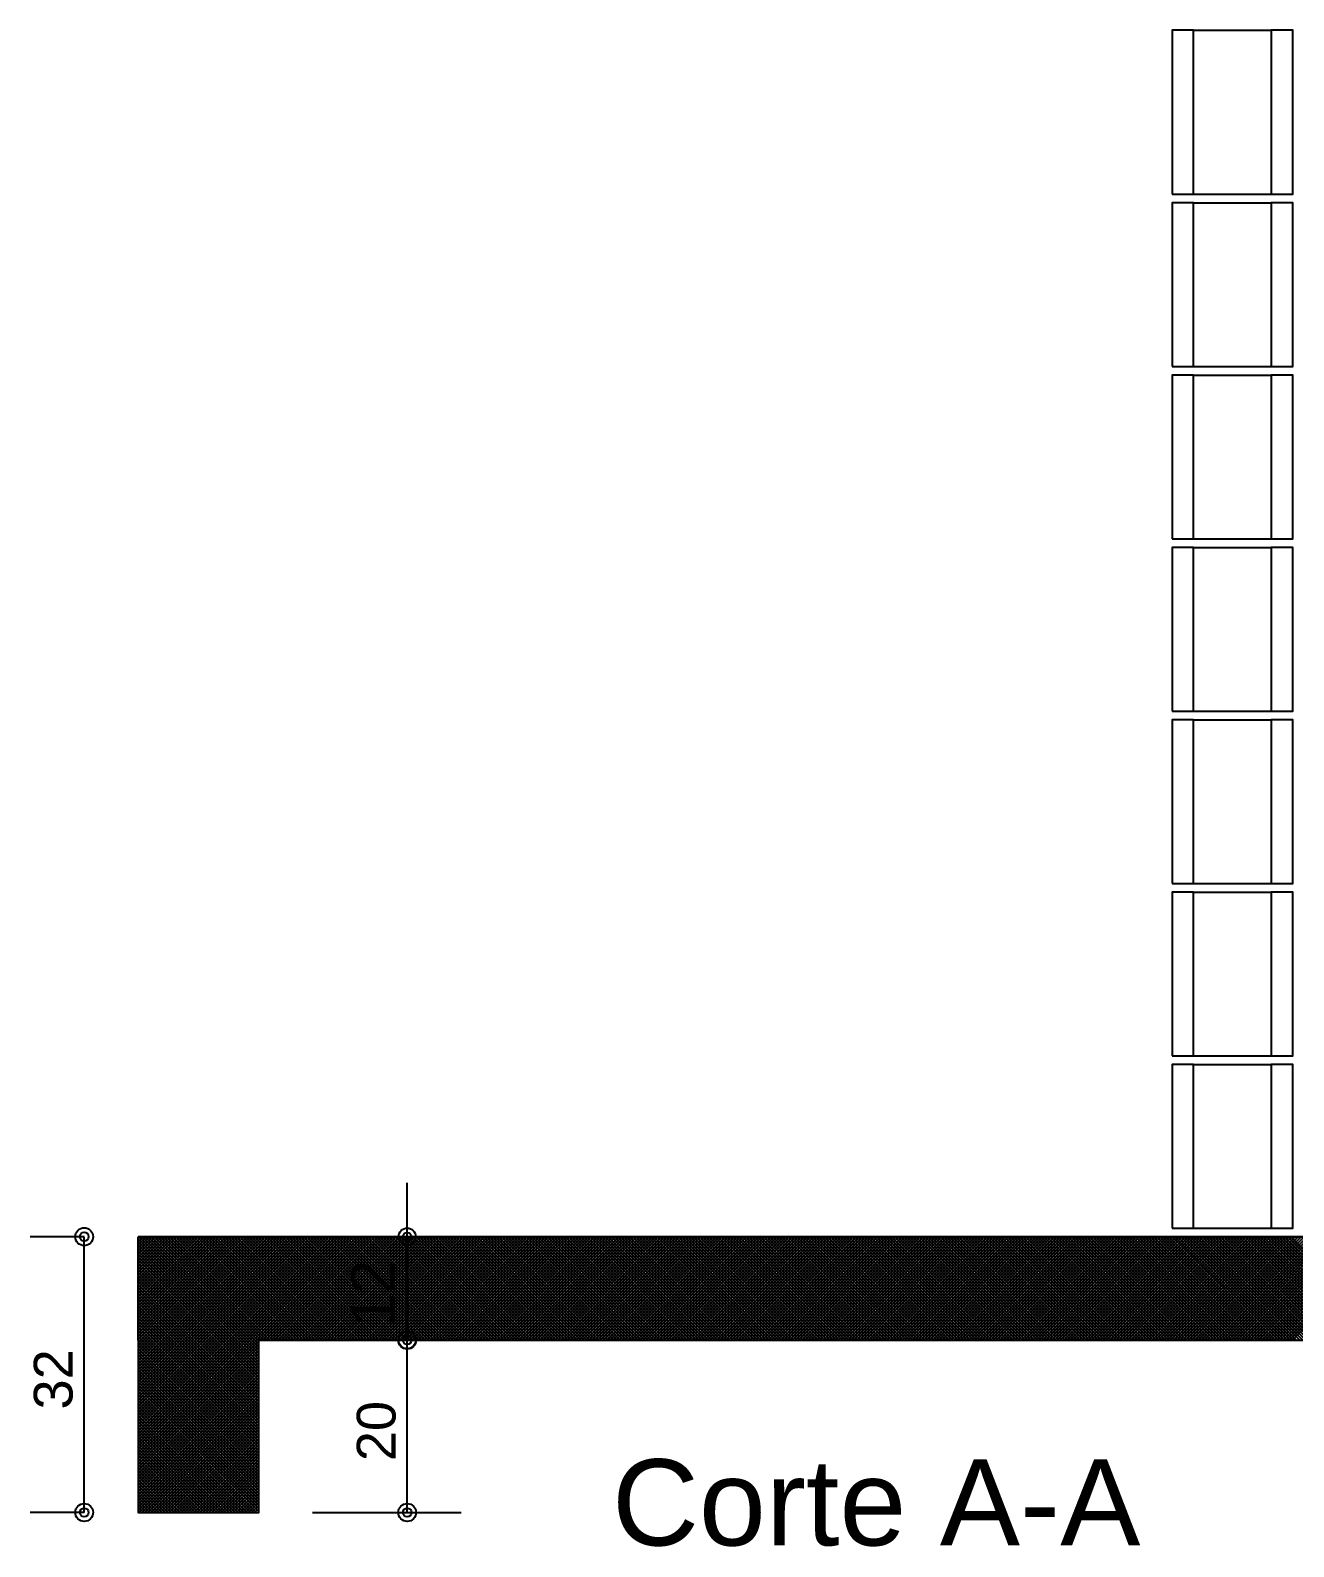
# Model space of a CAD drawing. Extents: x 0 to 119, y 0 to 84.
# Drawn here: x 33.76 to 39.62, y 32.97 to 40.01 of the extents above; entities that cross this region are included whole.
import ezdxf

# ---------------------------------------------------------------- set-up
doc = ezdxf.new("R2010")
doc.units = 0
doc.header["$MEASUREMENT"] = 0
for name, color, linetype in [('10', 252, 'CONTINUOUS'), ('24', 7, 'CONTINUOUS'), ('29', 9, 'CONTINUOUS'), ('32', 250, 'CONTINUOUS'), ('6', 178, 'CONTINUOUS'), ('9', 8, 'CONTINUOUS')]:
    doc.layers.add(name, color=color, linetype=linetype)
doc.styles.add('TQS_ARIAL', font='arial.ttf')

msp = doc.modelspace()

# ---------------------------------------------------------------- linework, layer by layer
at = {"layer": '10', "color": 252, "linetype": 'Continuous'}
for p, q in [((39.158326, 40.010768), (39.518326, 40.010768)), ((39.158326, 39.250768), (39.518326, 39.250768)), ((39.158326, 39.210768), (39.518326, 39.210768)), ((39.158326, 38.450768), (39.518326, 38.450768)), ((39.158326, 38.410768), (39.518326, 38.410768)), ((39.158326, 37.650768), (39.518326, 37.650768)), ((39.158326, 37.610768), (39.518326, 37.610768)), ((39.158326, 36.850768), (39.518326, 36.850768)), ((39.158326, 36.810768), (39.518326, 36.810768)), ((39.158326, 36.050768), (39.518326, 36.050768)), ((39.158326, 36.010768), (39.518326, 36.010768)), ((39.158326, 35.250768), (39.518326, 35.250768)), ((39.158326, 35.210768), (39.518326, 35.210768)), ((39.158326, 34.450768), (39.518326, 34.450768))]:
    msp.add_line(p, q, dxfattribs=at)
for points in [[(39.058326, 39.250768), (39.158326, 39.250768), (39.158326, 40.010768), (39.058326, 40.010768), (39.058326, 39.250768)], [(39.518326, 39.250768), (39.618326, 39.250768), (39.618326, 40.010768), (39.518326, 40.010768), (39.518326, 39.250768)], [(39.058326, 38.450768), (39.158326, 38.450768), (39.158326, 39.210768), (39.058326, 39.210768), (39.058326, 38.450768)], [(39.518326, 38.450768), (39.618326, 38.450768), (39.618326, 39.210768), (39.518326, 39.210768), (39.518326, 38.450768)], [(39.058326, 37.650768), (39.158326, 37.650768), (39.158326, 38.410768), (39.058326, 38.410768), (39.058326, 37.650768)], [(39.518326, 37.650768), (39.618326, 37.650768), (39.618326, 38.410768), (39.518326, 38.410768), (39.518326, 37.650768)], [(39.058326, 36.850768), (39.158326, 36.850768), (39.158326, 37.610768), (39.058326, 37.610768), (39.058326, 36.850768)], [(39.518326, 36.850768), (39.618326, 36.850768), (39.618326, 37.610768), (39.518326, 37.610768), (39.518326, 36.850768)], [(39.058326, 36.050768), (39.158326, 36.050768), (39.158326, 36.810768), (39.058326, 36.810768), (39.058326, 36.050768)], [(39.518326, 36.050768), (39.618326, 36.050768), (39.618326, 36.810768), (39.518326, 36.810768), (39.518326, 36.050768)], [(39.058326, 35.250768), (39.158326, 35.250768), (39.158326, 36.010768), (39.058326, 36.010768), (39.058326, 35.250768)], [(39.518326, 35.250768), (39.618326, 35.250768), (39.618326, 36.010768), (39.518326, 36.010768), (39.518326, 35.250768)], [(39.058326, 34.450768), (39.158326, 34.450768), (39.158326, 35.210768), (39.058326, 35.210768), (39.058326, 34.450768)], [(39.518326, 34.450768), (39.618326, 34.450768), (39.618326, 35.210768), (39.518326, 35.210768), (39.518326, 34.450768)]]:
    msp.add_lwpolyline(points, dxfattribs=at)
at = {"layer": '29', "color": 9, "linetype": 'Continuous'}
for p, q in [((34.258326, 33.381513), (35.28758, 34.410768)), ((34.258326, 33.395655), (35.273438, 34.410768)), ((34.258326, 33.409798), (35.259296, 34.410768)), ((34.258326, 33.42394), (35.245154, 34.410768)), ((34.258326, 33.438082), (35.231012, 34.410768)), ((34.258326, 33.452224), (35.21687, 34.410768)), ((34.258326, 33.466366), (35.202727, 34.410768)), ((34.258326, 33.480508), (35.188585, 34.410768)), ((34.258326, 33.49465), (35.174443, 34.410768)), ((34.258326, 33.508793), (35.160301, 34.410768)), ((34.258326, 33.522935), (35.146159, 34.410768)), ((34.258326, 33.537077), (35.132017, 34.410768)), ((34.258326, 33.551219), (35.117875, 34.410768)), ((34.258326, 33.565361), (35.103733, 34.410768)), ((34.258326, 33.579503), (35.08959, 34.410768)), ((34.258326, 33.593645), (35.075448, 34.410768)), ((34.258326, 33.607787), (35.061306, 34.410768)), ((34.258326, 33.62193), (35.047164, 34.410768)), ((34.258326, 33.636072), (35.033022, 34.410768)), ((34.258326, 33.650214), (35.01888, 34.410768)), ((34.258326, 33.664356), (35.004738, 34.410768)), ((34.258326, 33.678498), (34.990595, 34.410768)), ((34.258326, 33.69264), (34.976453, 34.410768)), ((34.258326, 33.706782), (34.962311, 34.410768)), ((34.258326, 33.720925), (34.948169, 34.410768)), ((34.258326, 33.735067), (34.934027, 34.410768)), ((34.258326, 33.749209), (34.919885, 34.410768)), ((34.258326, 33.763351), (34.905743, 34.410768)), ((34.258326, 33.777493), (34.8916, 34.410768)), ((34.258326, 33.791635), (34.877458, 34.410768)), ((34.258326, 33.805777), (34.863316, 34.410768)), ((34.258326, 33.81992), (34.849174, 34.410768)), ((34.258326, 33.834062), (34.835032, 34.410768)), ((34.258326, 33.848204), (34.82089, 34.410768)), ((34.258326, 33.862346), (34.806748, 34.410768)), ((34.258326, 33.876488), (34.792606, 34.410768)), ((34.258326, 33.89063), (34.778463, 34.410768)), ((34.258326, 33.904772), (34.764321, 34.410768)), ((34.258326, 33.918914), (34.750179, 34.410768)), ((34.258326, 33.933057), (34.736037, 34.410768)), ((34.258326, 33.947199), (34.721895, 34.410768)), ((34.258326, 33.961341), (34.707753, 34.410768)), ((34.258326, 33.975483), (34.693611, 34.410768)), ((34.258326, 33.989625), (34.679468, 34.410768)), ((34.258326, 34.003767), (34.665326, 34.410768)), ((34.258326, 34.017909), (34.651184, 34.410768)), ((34.258326, 34.032052), (34.637042, 34.410768)), ((34.258326, 34.046194), (34.6229, 34.410768)), ((34.258326, 34.060336), (34.608758, 34.410768)), ((34.258326, 34.074478), (34.594616, 34.410768)), ((34.258326, 34.08862), (34.580473, 34.410768)), ((34.258326, 34.102762), (34.566331, 34.410768)), ((34.258326, 34.116904), (34.552189, 34.410768)), ((34.258326, 34.131047), (34.538047, 34.410768)), ((34.258326, 34.145189), (34.523905, 34.410768)), ((34.258326, 34.159331), (34.509763, 34.410768)), ((34.258326, 34.173473), (34.495621, 34.410768)), ((34.258326, 34.187615), (34.481479, 34.410768)), ((34.258326, 34.201757), (34.467336, 34.410768)), ((34.258326, 34.215899), (34.453194, 34.410768)), ((34.258326, 34.230041), (34.439052, 34.410768)), ((34.258326, 34.244184), (34.42491, 34.410768)), ((34.258326, 34.258326), (34.410768, 34.410768)), ((34.258326, 34.272468), (34.396626, 34.410768)), ((34.258326, 34.28661), (34.382484, 34.410768)), ((34.258326, 34.300752), (34.368341, 34.410768)), ((34.258326, 34.314894), (34.354199, 34.410768)), ((34.258326, 34.329036), (34.340057, 34.410768)), ((34.258326, 34.343179), (34.325915, 34.410768)), ((34.258326, 34.357321), (34.311773, 34.410768)), ((34.258326, 34.371463), (34.297631, 34.410768)), ((34.258326, 34.385605), (34.283489, 34.410768)), ((34.258326, 34.399747), (34.269347, 34.410768)), ((34.258326, 34.401743), (34.818326, 33.841743)), ((34.258326, 34.387601), (34.818326, 33.827601)), ((34.258326, 34.373458), (34.818326, 33.813458)), ((34.258326, 34.359316), (34.818326, 33.799316)), ((34.263443, 34.410768), (34.818326, 33.855885)), ((34.277585, 34.410768), (34.818326, 33.870027)), ((34.291727, 34.410768), (34.818326, 33.884169)), ((34.305869, 34.410768), (34.818326, 33.898311)), ((34.320011, 34.410768), (34.818326, 33.912453)), ((34.334153, 34.410768), (34.818326, 33.926596)), ((34.348296, 34.410768), (34.828296, 33.930768)), ((34.362438, 34.410768), (34.842438, 33.930768)), ((34.37658, 34.410768), (34.85658, 33.930768)), ((34.390722, 34.410768), (34.870722, 33.930768)), ((34.404864, 34.410768), (34.884864, 33.930768)), ((34.419006, 34.410768), (34.899006, 33.930768)), ((34.433148, 34.410768), (34.913148, 33.930768)), ((34.44729, 34.410768), (34.92729, 33.930768)), ((34.461433, 34.410768), (34.941433, 33.930768)), ((34.475575, 34.410768), (34.955575, 33.930768)), ((34.489717, 34.410768), (34.969717, 33.930768)), ((34.503859, 34.410768), (34.983859, 33.930768)), ((34.518001, 34.410768), (34.998001, 33.930768)), ((34.532143, 34.410768), (35.012143, 33.930768)), ((34.546285, 34.410768), (35.026285, 33.930768)), ((34.560428, 34.410768), (35.040428, 33.930768)), ((34.57457, 34.410768), (35.05457, 33.930768)), ((34.588712, 34.410768), (35.068712, 33.930768)), ((34.602854, 34.410768), (35.082854, 33.930768)), ((34.616996, 34.410768), (35.096996, 33.930768)), ((34.631138, 34.410768), (35.111138, 33.930768)), ((34.64528, 34.410768), (35.12528, 33.930768)), ((34.659423, 34.410768), (35.139423, 33.930768)), ((34.673565, 34.410768), (35.153565, 33.930768)), ((34.687707, 34.410768), (35.167707, 33.930768)), ((34.701849, 34.410768), (35.181849, 33.930768)), ((34.715991, 34.410768), (35.195991, 33.930768)), ((34.730133, 34.410768), (35.210133, 33.930768)), ((34.744275, 34.410768), (35.224275, 33.930768)), ((34.758417, 34.410768), (35.238417, 33.930768)), ((34.77256, 34.410768), (35.25256, 33.930768)), ((34.786702, 34.410768), (35.266702, 33.930768)), ((34.800844, 34.410768), (35.280844, 33.930768)), ((34.814986, 34.410768), (35.294986, 33.930768)), ((34.821722, 33.930768), (35.301722, 34.410768)), ((34.829128, 34.410768), (35.309128, 33.930768)), ((34.835865, 33.930768), (35.315865, 34.410768)), ((34.84327, 34.410768), (35.32327, 33.930768)), ((34.850007, 33.930768), (35.330007, 34.410768)), ((34.857412, 34.410768), (35.337412, 33.930768)), ((34.864149, 33.930768), (35.344149, 34.410768)), ((34.871555, 34.410768), (35.351555, 33.930768)), ((34.878291, 33.930768), (35.358291, 34.410768)), ((34.885697, 34.410768), (35.365697, 33.930768)), ((34.892433, 33.930768), (35.372433, 34.410768)), ((34.899839, 34.410768), (35.379839, 33.930768)), ((34.906575, 33.930768), (35.386575, 34.410768)), ((34.913981, 34.410768), (35.393981, 33.930768)), ((34.920717, 33.930768), (35.400717, 34.410768)), ((34.928123, 34.410768), (35.408123, 33.930768)), ((34.934859, 33.930768), (35.414859, 34.410768)), ((34.942265, 34.410768), (35.422265, 33.930768)), ((34.949002, 33.930768), (35.429002, 34.410768)), ((34.956407, 34.410768), (35.436407, 33.930768)), ((34.963144, 33.930768), (35.443144, 34.410768)), ((34.97055, 34.410768), (35.45055, 33.930768)), ((34.977286, 33.930768), (35.457286, 34.410768)), ((34.984692, 34.410768), (35.464692, 33.930768)), ((34.991428, 33.930768), (35.471428, 34.410768)), ((34.998834, 34.410768), (35.478834, 33.930768)), ((35.00557, 33.930768), (35.48557, 34.410768)), ((35.012976, 34.410768), (35.492976, 33.930768)), ((35.019712, 33.930768), (35.499712, 34.410768)), ((35.027118, 34.410768), (35.507118, 33.930768)), ((35.033854, 33.930768), (35.513854, 34.410768)), ((35.04126, 34.410768), (35.52126, 33.930768)), ((35.047997, 33.930768), (35.527997, 34.410768)), ((35.055402, 34.410768), (35.535402, 33.930768)), ((35.062139, 33.930768), (35.542139, 34.410768)), ((35.069544, 34.410768), (35.549544, 33.930768)), ((35.076281, 33.930768), (35.556281, 34.410768)), ((35.083687, 34.410768), (35.563687, 33.930768)), ((35.090423, 33.930768), (35.570423, 34.410768)), ((35.097829, 34.410768), (35.577829, 33.930768)), ((35.104565, 33.930768), (35.584565, 34.410768)), ((35.111971, 34.410768), (35.591971, 33.930768)), ((35.118707, 33.930768), (35.598707, 34.410768)), ((35.126113, 34.410768), (35.606113, 33.930768)), ((35.132849, 33.930768), (35.612849, 34.410768)), ((35.140255, 34.410768), (35.620255, 33.930768)), ((35.146992, 33.930768), (35.626992, 34.410768)), ((35.154397, 34.410768), (35.634397, 33.930768)), ((35.161134, 33.930768), (35.641134, 34.410768)), ((35.168539, 34.410768), (35.648539, 33.930768)), ((35.175276, 33.930768), (35.655276, 34.410768)), ((35.182682, 34.410768), (35.662682, 33.930768)), ((35.189418, 33.930768), (35.669418, 34.410768)), ((35.196824, 34.410768), (35.676824, 33.930768)), ((35.20356, 33.930768), (35.68356, 34.410768)), ((35.210966, 34.410768), (35.690966, 33.930768)), ((35.217702, 33.930768), (35.697702, 34.410768)), ((35.225108, 34.410768), (35.705108, 33.930768)), ((35.231844, 33.930768), (35.711844, 34.410768)), ((35.23925, 34.410768), (35.71925, 33.930768)), ((35.245986, 33.930768), (35.725986, 34.410768)), ((35.253392, 34.410768), (35.733392, 33.930768)), ((35.260129, 33.930768), (35.740129, 34.410768)), ((35.267534, 34.410768), (35.747534, 33.930768)), ((35.274271, 33.930768), (35.754271, 34.410768)), ((35.281676, 34.410768), (35.761676, 33.930768)), ((35.288413, 33.930768), (35.768413, 34.410768)), ((35.295819, 34.410768), (35.775819, 33.930768)), ((35.302555, 33.930768), (35.782555, 34.410768)), ((35.309961, 34.410768), (35.789961, 33.930768)), ((35.316697, 33.930768), (35.796697, 34.410768)), ((35.324103, 34.410768), (35.804103, 33.930768)), ((35.330839, 33.930768), (35.810839, 34.410768)), ((35.338245, 34.410768), (35.818245, 33.930768)), ((35.344981, 33.930768), (35.824981, 34.410768)), ((35.352387, 34.410768), (35.832387, 33.930768)), ((35.359124, 33.930768), (35.839124, 34.410768)), ((35.366529, 34.410768), (35.846529, 33.930768)), ((35.373266, 33.930768), (35.853266, 34.410768)), ((35.380671, 34.410768), (35.860671, 33.930768)), ((35.387408, 33.930768), (35.867408, 34.410768)), ((35.394814, 34.410768), (35.874814, 33.930768)), ((35.40155, 33.930768), (35.88155, 34.410768)), ((35.408956, 34.410768), (35.888956, 33.930768)), ((35.415692, 33.930768), (35.895692, 34.410768)), ((35.423098, 34.410768), (35.903098, 33.930768)), ((35.429834, 33.930768), (35.909834, 34.410768)), ((35.43724, 34.410768), (35.91724, 33.930768)), ((35.443976, 33.930768), (35.923976, 34.410768)), ((35.451382, 34.410768), (35.931382, 33.930768)), ((35.458119, 33.930768), (35.938119, 34.410768)), ((35.465524, 34.410768), (35.945524, 33.930768)), ((35.472261, 33.930768), (35.952261, 34.410768)), ((35.479666, 34.410768), (35.959666, 33.930768)), ((35.486403, 33.930768), (35.966403, 34.410768)), ((35.493809, 34.410768), (35.973809, 33.930768)), ((35.500545, 33.930768), (35.980545, 34.410768)), ((35.507951, 34.410768), (35.987951, 33.930768)), ((35.514687, 33.930768), (35.994687, 34.410768)), ((35.522093, 34.410768), (36.002093, 33.930768)), ((35.528829, 33.930768), (36.008829, 34.410768)), ((35.536235, 34.410768), (36.016235, 33.930768)), ((35.542971, 33.930768), (36.022971, 34.410768)), ((35.550377, 34.410768), (36.030377, 33.930768)), ((35.557113, 33.930768), (36.037113, 34.410768)), ((35.564519, 34.410768), (36.044519, 33.930768)), ((35.571256, 33.930768), (36.051256, 34.410768)), ((35.578661, 34.410768), (36.058661, 33.930768)), ((35.585398, 33.930768), (36.065398, 34.410768)), ((35.592803, 34.410768), (36.072803, 33.930768)), ((35.59954, 33.930768), (36.07954, 34.410768)), ((35.606946, 34.410768), (36.086946, 33.930768)), ((35.613682, 33.930768), (36.093682, 34.410768)), ((35.621088, 34.410768), (36.101088, 33.930768)), ((35.627824, 33.930768), (36.107824, 34.410768)), ((35.63523, 34.410768), (36.11523, 33.930768)), ((35.641966, 33.930768), (36.121966, 34.410768)), ((35.649372, 34.410768), (36.129372, 33.930768)), ((35.656108, 33.930768), (36.136108, 34.410768)), ((35.663514, 34.410768), (36.143514, 33.930768)), ((35.670251, 33.930768), (36.150251, 34.410768)), ((35.677656, 34.410768), (36.157656, 33.930768)), ((35.684393, 33.930768), (36.164393, 34.410768)), ((35.691798, 34.410768), (36.171798, 33.930768)), ((35.698535, 33.930768), (36.178535, 34.410768)), ((35.705941, 34.410768), (36.185941, 33.930768)), ((35.712677, 33.930768), (36.192677, 34.410768)), ((35.720083, 34.410768), (36.200083, 33.930768)), ((35.726819, 33.930768), (36.206819, 34.410768)), ((35.734225, 34.410768), (36.214225, 33.930768)), ((35.740961, 33.930768), (36.220961, 34.410768)), ((35.748367, 34.410768), (36.228367, 33.930768)), ((35.755103, 33.930768), (36.235103, 34.410768)), ((35.762509, 34.410768), (36.242509, 33.930768)), ((35.769245, 33.930768), (36.249245, 34.410768)), ((35.776651, 34.410768), (36.256651, 33.930768)), ((35.783388, 33.930768), (36.263388, 34.410768)), ((35.790793, 34.410768), (36.270793, 33.930768)), ((35.79753, 33.930768), (36.27753, 34.410768)), ((35.804936, 34.410768), (36.284936, 33.930768)), ((35.811672, 33.930768), (36.291672, 34.410768)), ((35.819078, 34.410768), (36.299078, 33.930768)), ((35.825814, 33.930768), (36.305814, 34.410768)), ((35.83322, 34.410768), (36.31322, 33.930768)), ((35.839956, 33.930768), (36.319956, 34.410768)), ((35.847362, 34.410768), (36.327362, 33.930768)), ((35.854098, 33.930768), (36.334098, 34.410768)), ((35.861504, 34.410768), (36.341504, 33.930768)), ((35.86824, 33.930768), (36.34824, 34.410768)), ((35.875646, 34.410768), (36.355646, 33.930768)), ((35.882383, 33.930768), (36.362383, 34.410768)), ((35.889788, 34.410768), (36.369788, 33.930768)), ((35.896525, 33.930768), (36.376525, 34.410768)), ((35.90393, 34.410768), (36.38393, 33.930768)), ((35.910667, 33.930768), (36.390667, 34.410768)), ((35.918073, 34.410768), (36.398073, 33.930768)), ((35.924809, 33.930768), (36.404809, 34.410768)), ((35.932215, 34.410768), (36.412215, 33.930768)), ((35.938951, 33.930768), (36.418951, 34.410768)), ((35.946357, 34.410768), (36.426357, 33.930768)), ((35.953093, 33.930768), (36.433093, 34.410768)), ((35.960499, 34.410768), (36.440499, 33.930768)), ((35.967235, 33.930768), (36.447235, 34.410768)), ((35.974641, 34.410768), (36.454641, 33.930768)), ((35.981378, 33.930768), (36.461378, 34.410768)), ((35.988783, 34.410768), (36.468783, 33.930768)), ((35.99552, 33.930768), (36.47552, 34.410768)), ((36.002925, 34.410768), (36.482925, 33.930768)), ((36.009662, 33.930768), (36.489662, 34.410768)), ((36.017068, 34.410768), (36.497068, 33.930768)), ((36.023804, 33.930768), (36.503804, 34.410768)), ((36.03121, 34.410768), (36.51121, 33.930768)), ((36.037946, 33.930768), (36.517946, 34.410768)), ((36.045352, 34.410768), (36.525352, 33.930768)), ((36.052088, 33.930768), (36.532088, 34.410768)), ((36.059494, 34.410768), (36.539494, 33.930768)), ((36.06623, 33.930768), (36.54623, 34.410768)), ((36.073636, 34.410768), (36.553636, 33.930768)), ((36.080372, 33.930768), (36.560372, 34.410768)), ((36.087778, 34.410768), (36.567778, 33.930768)), ((36.094515, 33.930768), (36.574515, 34.410768)), ((36.10192, 34.410768), (36.58192, 33.930768)), ((36.108657, 33.930768), (36.588657, 34.410768)), ((36.116062, 34.410768), (36.596062, 33.930768)), ((36.122799, 33.930768), (36.602799, 34.410768)), ((36.130205, 34.410768), (36.610205, 33.930768)), ((36.136941, 33.930768), (36.616941, 34.410768)), ((36.144347, 34.410768), (36.624347, 33.930768)), ((36.151083, 33.930768), (36.631083, 34.410768)), ((36.158489, 34.410768), (36.638489, 33.930768)), ((36.165225, 33.930768), (36.645225, 34.410768)), ((36.172631, 34.410768), (36.652631, 33.930768)), ((36.179367, 33.930768), (36.659367, 34.410768)), ((36.186773, 34.410768), (36.666773, 33.930768)), ((36.19351, 33.930768), (36.67351, 34.410768)), ((36.200915, 34.410768), (36.680915, 33.930768)), ((36.207652, 33.930768), (36.687652, 34.410768)), ((36.215057, 34.410768), (36.695057, 33.930768)), ((36.221794, 33.930768), (36.701794, 34.410768)), ((36.2292, 34.410768), (36.7092, 33.930768)), ((36.235936, 33.930768), (36.715936, 34.410768)), ((36.243342, 34.410768), (36.723342, 33.930768)), ((36.250078, 33.930768), (36.730078, 34.410768)), ((36.257484, 34.410768), (36.737484, 33.930768)), ((36.26422, 33.930768), (36.74422, 34.410768)), ((36.271626, 34.410768), (36.751626, 33.930768)), ((36.278362, 33.930768), (36.758362, 34.410768)), ((36.285768, 34.410768), (36.765768, 33.930768)), ((36.292505, 33.930768), (36.772505, 34.410768)), ((36.29991, 34.410768), (36.77991, 33.930768)), ((36.306647, 33.930768), (36.786647, 34.410768)), ((36.314052, 34.410768), (36.794052, 33.930768)), ((36.320789, 33.930768), (36.800789, 34.410768)), ((36.328195, 34.410768), (36.808195, 33.930768)), ((36.334931, 33.930768), (36.814931, 34.410768)), ((36.342337, 34.410768), (36.822337, 33.930768)), ((36.349073, 33.930768), (36.829073, 34.410768)), ((36.356479, 34.410768), (36.836479, 33.930768)), ((36.363215, 33.930768), (36.843215, 34.410768)), ((36.370621, 34.410768), (36.850621, 33.930768)), ((36.377357, 33.930768), (36.857357, 34.410768)), ((36.384763, 34.410768), (36.864763, 33.930768)), ((36.391499, 33.930768), (36.871499, 34.410768)), ((36.398905, 34.410768), (36.878905, 33.930768)), ((36.405642, 33.930768), (36.885642, 34.410768)), ((36.413047, 34.410768), (36.893047, 33.930768)), ((36.419784, 33.930768), (36.899784, 34.410768)), ((36.427189, 34.410768), (36.907189, 33.930768)), ((36.433926, 33.930768), (36.913926, 34.410768)), ((36.441332, 34.410768), (36.921332, 33.930768)), ((36.448068, 33.930768), (36.928068, 34.410768)), ((36.455474, 34.410768), (36.935474, 33.930768)), ((36.46221, 33.930768), (36.94221, 34.410768)), ((36.469616, 34.410768), (36.949616, 33.930768)), ((36.476352, 33.930768), (36.956352, 34.410768)), ((36.483758, 34.410768), (36.963758, 33.930768)), ((36.490494, 33.930768), (36.970494, 34.410768)), ((36.4979, 34.410768), (36.9779, 33.930768)), ((36.504637, 33.930768), (36.984637, 34.410768)), ((36.512042, 34.410768), (36.992042, 33.930768)), ((36.518779, 33.930768), (36.998779, 34.410768)), ((36.526184, 34.410768), (37.006184, 33.930768)), ((36.532921, 33.930768), (37.012921, 34.410768)), ((36.540327, 34.410768), (37.020327, 33.930768)), ((36.547063, 33.930768), (37.027063, 34.410768)), ((36.554469, 34.410768), (37.034469, 33.930768)), ((36.561205, 33.930768), (37.041205, 34.410768)), ((36.568611, 34.410768), (37.048611, 33.930768)), ((36.575347, 33.930768), (37.055347, 34.410768)), ((36.582753, 34.410768), (37.062753, 33.930768)), ((36.589489, 33.930768), (37.069489, 34.410768)), ((36.596895, 34.410768), (37.076895, 33.930768)), ((36.603631, 33.930768), (37.083631, 34.410768)), ((36.611037, 34.410768), (37.091037, 33.930768)), ((36.617774, 33.930768), (37.097774, 34.410768)), ((36.625179, 34.410768), (37.105179, 33.930768)), ((36.631916, 33.930768), (37.111916, 34.410768)), ((36.639322, 34.410768), (37.119322, 33.930768)), ((36.646058, 33.930768), (37.126058, 34.410768)), ((36.653464, 34.410768), (37.133464, 33.930768)), ((36.6602, 33.930768), (37.1402, 34.410768)), ((36.667606, 34.410768), (37.147606, 33.930768)), ((36.674342, 33.930768), (37.154342, 34.410768)), ((36.681748, 34.410768), (37.161748, 33.930768)), ((36.688484, 33.930768), (37.168484, 34.410768)), ((36.69589, 34.410768), (37.17589, 33.930768)), ((36.702626, 33.930768), (37.182626, 34.410768)), ((36.710032, 34.410768), (37.190032, 33.930768)), ((36.716769, 33.930768), (37.196769, 34.410768)), ((36.724174, 34.410768), (37.204174, 33.930768)), ((36.730911, 33.930768), (37.210911, 34.410768)), ((36.738316, 34.410768), (37.218316, 33.930768)), ((36.745053, 33.930768), (37.225053, 34.410768)), ((36.752459, 34.410768), (37.232459, 33.930768)), ((36.759195, 33.930768), (37.239195, 34.410768)), ((36.766601, 34.410768), (37.246601, 33.930768)), ((36.773337, 33.930768), (37.253337, 34.410768)), ((36.780743, 34.410768), (37.260743, 33.930768)), ((36.787479, 33.930768), (37.267479, 34.410768)), ((36.794885, 34.410768), (37.274885, 33.930768)), ((36.801621, 33.930768), (37.281621, 34.410768)), ((36.809027, 34.410768), (37.289027, 33.930768)), ((36.815764, 33.930768), (37.295764, 34.410768)), ((36.823169, 34.410768), (37.303169, 33.930768)), ((36.829906, 33.930768), (37.309906, 34.410768)), ((36.837311, 34.410768), (37.317311, 33.930768)), ((36.844048, 33.930768), (37.324048, 34.410768)), ((36.851454, 34.410768), (37.331454, 33.930768)), ((36.85819, 33.930768), (37.33819, 34.410768)), ((36.865596, 34.410768), (37.345596, 33.930768)), ((36.872332, 33.930768), (37.352332, 34.410768)), ((36.879738, 34.410768), (37.359738, 33.930768)), ((36.886474, 33.930768), (37.366474, 34.410768)), ((36.89388, 34.410768), (37.37388, 33.930768)), ((36.900616, 33.930768), (37.380616, 34.410768)), ((36.908022, 34.410768), (37.388022, 33.930768)), ((36.914758, 33.930768), (37.394758, 34.410768)), ((36.922164, 34.410768), (37.402164, 33.930768)), ((36.928901, 33.930768), (37.408901, 34.410768)), ((36.936306, 34.410768), (37.416306, 33.930768)), ((36.943043, 33.930768), (37.423043, 34.410768)), ((36.950448, 34.410768), (37.430448, 33.930768)), ((36.957185, 33.930768), (37.437185, 34.410768)), ((36.964591, 34.410768), (37.444591, 33.930768)), ((36.971327, 33.930768), (37.451327, 34.410768)), ((36.978733, 34.410768), (37.458733, 33.930768)), ((36.985469, 33.930768), (37.465469, 34.410768)), ((36.992875, 34.410768), (37.472875, 33.930768)), ((36.999611, 33.930768), (37.479611, 34.410768)), ((37.007017, 34.410768), (37.487017, 33.930768)), ((37.013753, 33.930768), (37.493753, 34.410768)), ((37.021159, 34.410768), (37.501159, 33.930768)), ((37.027896, 33.930768), (37.507896, 34.410768)), ((37.035301, 34.410768), (37.515301, 33.930768)), ((37.042038, 33.930768), (37.522038, 34.410768)), ((37.049443, 34.410768), (37.529443, 33.930768)), ((37.05618, 33.930768), (37.53618, 34.410768)), ((37.063586, 34.410768), (37.543586, 33.930768)), ((37.070322, 33.930768), (37.550322, 34.410768)), ((37.077728, 34.410768), (37.557728, 33.930768)), ((37.084464, 33.930768), (37.564464, 34.410768)), ((37.09187, 34.410768), (37.57187, 33.930768)), ((37.098606, 33.930768), (37.578606, 34.410768)), ((37.106012, 34.410768), (37.586012, 33.930768)), ((37.112748, 33.930768), (37.592748, 34.410768)), ((37.120154, 34.410768), (37.600154, 33.930768)), ((37.126891, 33.930768), (37.606891, 34.410768)), ((37.134296, 34.410768), (37.614296, 33.930768)), ((37.141033, 33.930768), (37.621033, 34.410768)), ((37.148438, 34.410768), (37.628438, 33.930768)), ((37.155175, 33.930768), (37.635175, 34.410768)), ((37.162581, 34.410768), (37.642581, 33.930768)), ((37.169317, 33.930768), (37.649317, 34.410768)), ((37.176723, 34.410768), (37.656723, 33.930768)), ((37.183459, 33.930768), (37.663459, 34.410768)), ((37.190865, 34.410768), (37.670865, 33.930768)), ((37.197601, 33.930768), (37.677601, 34.410768)), ((37.205007, 34.410768), (37.685007, 33.930768)), ((37.211743, 33.930768), (37.691743, 34.410768)), ((37.219149, 34.410768), (37.699149, 33.930768)), ((37.225885, 33.930768), (37.705885, 34.410768)), ((37.233291, 34.410768), (37.713291, 33.930768)), ((37.240028, 33.930768), (37.720028, 34.410768)), ((37.247433, 34.410768), (37.727433, 33.930768)), ((37.25417, 33.930768), (37.73417, 34.410768)), ((37.261575, 34.410768), (37.741575, 33.930768)), ((37.268312, 33.930768), (37.748312, 34.410768)), ((37.275718, 34.410768), (37.755718, 33.930768)), ((37.282454, 33.930768), (37.762454, 34.410768)), ((37.28986, 34.410768), (37.76986, 33.930768)), ((37.296596, 33.930768), (37.776596, 34.410768)), ((37.304002, 34.410768), (37.784002, 33.930768)), ((37.310738, 33.930768), (37.790738, 34.410768)), ((37.318144, 34.410768), (37.798144, 33.930768)), ((37.32488, 33.930768), (37.80488, 34.410768)), ((37.332286, 34.410768), (37.812286, 33.930768)), ((37.339023, 33.930768), (37.819023, 34.410768)), ((37.346428, 34.410768), (37.826428, 33.930768)), ((37.353165, 33.930768), (37.833165, 34.410768)), ((37.36057, 34.410768), (37.84057, 33.930768)), ((37.367307, 33.930768), (37.847307, 34.410768)), ((37.374713, 34.410768), (37.854713, 33.930768)), ((37.381449, 33.930768), (37.861449, 34.410768)), ((37.388855, 34.410768), (37.868855, 33.930768)), ((37.395591, 33.930768), (37.875591, 34.410768)), ((37.402997, 34.410768), (37.882997, 33.930768)), ((37.409733, 33.930768), (37.889733, 34.410768)), ((37.417139, 34.410768), (37.897139, 33.930768)), ((37.423875, 33.930768), (37.903875, 34.410768)), ((37.431281, 34.410768), (37.911281, 33.930768)), ((37.438017, 33.930768), (37.918017, 34.410768)), ((37.445423, 34.410768), (37.925423, 33.930768)), ((37.45216, 33.930768), (37.93216, 34.410768)), ((37.459565, 34.410768), (37.939565, 33.930768)), ((37.466302, 33.930768), (37.946302, 34.410768)), ((37.473708, 34.410768), (37.953708, 33.930768)), ((37.480444, 33.930768), (37.960444, 34.410768)), ((37.48785, 34.410768), (37.96785, 33.930768)), ((37.494586, 33.930768), (37.974586, 34.410768)), ((37.501992, 34.410768), (37.981992, 33.930768)), ((37.508728, 33.930768), (37.988728, 34.410768)), ((37.516134, 34.410768), (37.996134, 33.930768)), ((37.52287, 33.930768), (38.00287, 34.410768)), ((37.530276, 34.410768), (38.010276, 33.930768)), ((37.537012, 33.930768), (38.017012, 34.410768)), ((37.544418, 34.410768), (38.024418, 33.930768)), ((37.551155, 33.930768), (38.031155, 34.410768)), ((37.55856, 34.410768), (38.03856, 33.930768)), ((37.565297, 33.930768), (38.045297, 34.410768)), ((37.572702, 34.410768), (38.052702, 33.930768)), ((37.579439, 33.930768), (38.059439, 34.410768)), ((37.586845, 34.410768), (38.066845, 33.930768)), ((37.593581, 33.930768), (38.073581, 34.410768)), ((37.600987, 34.410768), (38.080987, 33.930768)), ((37.607723, 33.930768), (38.087723, 34.410768)), ((37.615129, 34.410768), (38.095129, 33.930768)), ((37.621865, 33.930768), (38.101865, 34.410768)), ((37.629271, 34.410768), (38.109271, 33.930768)), ((37.636007, 33.930768), (38.116007, 34.410768)), ((37.643413, 34.410768), (38.123413, 33.930768)), ((37.65015, 33.930768), (38.13015, 34.410768)), ((37.657555, 34.410768), (38.137555, 33.930768)), ((37.664292, 33.930768), (38.144292, 34.410768)), ((37.671697, 34.410768), (38.151697, 33.930768)), ((37.678434, 33.930768), (38.158434, 34.410768)), ((37.68584, 34.410768), (38.16584, 33.930768)), ((37.692576, 33.930768), (38.172576, 34.410768)), ((37.699982, 34.410768), (38.179982, 33.930768)), ((37.706718, 33.930768), (38.186718, 34.410768)), ((37.714124, 34.410768), (38.194124, 33.930768)), ((37.72086, 33.930768), (38.20086, 34.410768)), ((37.728266, 34.410768), (38.208266, 33.930768)), ((37.735002, 33.930768), (38.215002, 34.410768)), ((37.742408, 34.410768), (38.222408, 33.930768)), ((37.749144, 33.930768), (38.229144, 34.410768)), ((37.75655, 34.410768), (38.23655, 33.930768)), ((37.763287, 33.930768), (38.243287, 34.410768)), ((37.770692, 34.410768), (38.250692, 33.930768)), ((37.777429, 33.930768), (38.257429, 34.410768)), ((37.784834, 34.410768), (38.264834, 33.930768)), ((37.791571, 33.930768), (38.271571, 34.410768)), ((37.798977, 34.410768), (38.278977, 33.930768)), ((37.805713, 33.930768), (38.285713, 34.410768)), ((37.813119, 34.410768), (38.293119, 33.930768)), ((37.819855, 33.930768), (38.299855, 34.410768)), ((37.827261, 34.410768), (38.307261, 33.930768)), ((37.833997, 33.930768), (38.313997, 34.410768)), ((37.841403, 34.410768), (38.321403, 33.930768)), ((37.848139, 33.930768), (38.328139, 34.410768)), ((37.855545, 34.410768), (38.335545, 33.930768)), ((37.862282, 33.930768), (38.342282, 34.410768)), ((37.869687, 34.410768), (38.349687, 33.930768)), ((37.876424, 33.930768), (38.356424, 34.410768)), ((37.883829, 34.410768), (38.363829, 33.930768)), ((37.890566, 33.930768), (38.370566, 34.410768)), ((37.897972, 34.410768), (38.377972, 33.930768)), ((37.904708, 33.930768), (38.384708, 34.410768)), ((37.912114, 34.410768), (38.392114, 33.930768)), ((37.91885, 33.930768), (38.39885, 34.410768)), ((37.926256, 34.410768), (38.406256, 33.930768)), ((37.932992, 33.930768), (38.412992, 34.410768)), ((37.940398, 34.410768), (38.420398, 33.930768)), ((37.947134, 33.930768), (38.427134, 34.410768)), ((37.95454, 34.410768), (38.43454, 33.930768)), ((37.961277, 33.930768), (38.441277, 34.410768)), ((37.968682, 34.410768), (38.448682, 33.930768)), ((37.975419, 33.930768), (38.455419, 34.410768)), ((37.982824, 34.410768), (38.462824, 33.930768)), ((37.989561, 33.930768), (38.469561, 34.410768)), ((37.996967, 34.410768), (38.476967, 33.930768)), ((38.003703, 33.930768), (38.483703, 34.410768)), ((38.011109, 34.410768), (38.491109, 33.930768)), ((38.017845, 33.930768), (38.497845, 34.410768)), ((38.025251, 34.410768), (38.505251, 33.930768)), ((38.031987, 33.930768), (38.511987, 34.410768)), ((38.039393, 34.410768), (38.519393, 33.930768)), ((38.046129, 33.930768), (38.526129, 34.410768)), ((38.053535, 34.410768), (38.533535, 33.930768)), ((38.060271, 33.930768), (38.540271, 34.410768)), ((38.067677, 34.410768), (38.547677, 33.930768)), ((38.074414, 33.930768), (38.554414, 34.410768)), ((38.081819, 34.410768), (38.561819, 33.930768)), ((38.088556, 33.930768), (38.568556, 34.410768)), ((38.095961, 34.410768), (38.575961, 33.930768)), ((38.102698, 33.930768), (38.582698, 34.410768)), ((38.110104, 34.410768), (38.590104, 33.930768)), ((38.11684, 33.930768), (38.59684, 34.410768)), ((38.124246, 34.410768), (38.604246, 33.930768)), ((38.130982, 33.930768), (38.610982, 34.410768)), ((38.138388, 34.410768), (38.618388, 33.930768)), ((38.145124, 33.930768), (38.625124, 34.410768)), ((38.15253, 34.410768), (38.63253, 33.930768)), ((38.159266, 33.930768), (38.639266, 34.410768)), ((38.166672, 34.410768), (38.646672, 33.930768)), ((38.173409, 33.930768), (38.653409, 34.410768)), ((38.180814, 34.410768), (38.660814, 33.930768)), ((38.187551, 33.930768), (38.667551, 34.410768)), ((38.194956, 34.410768), (38.674956, 33.930768)), ((38.201693, 33.930768), (38.681693, 34.410768)), ((38.209099, 34.410768), (38.689099, 33.930768)), ((38.215835, 33.930768), (38.695835, 34.410768)), ((38.223241, 34.410768), (38.703241, 33.930768)), ((38.229977, 33.930768), (38.709977, 34.410768)), ((38.237383, 34.410768), (38.717383, 33.930768)), ((38.244119, 33.930768), (38.724119, 34.410768)), ((38.251525, 34.410768), (38.731525, 33.930768)), ((38.258261, 33.930768), (38.738261, 34.410768)), ((38.265667, 34.410768), (38.745667, 33.930768)), ((38.272404, 33.930768), (38.752404, 34.410768)), ((38.279809, 34.410768), (38.759809, 33.930768)), ((38.286546, 33.930768), (38.766546, 34.410768)), ((38.293951, 34.410768), (38.773951, 33.930768)), ((38.300688, 33.930768), (38.780688, 34.410768)), ((38.308094, 34.410768), (38.788094, 33.930768)), ((38.31483, 33.930768), (38.79483, 34.410768)), ((38.322236, 34.410768), (38.802236, 33.930768)), ((38.328972, 33.930768), (38.808972, 34.410768)), ((38.336378, 34.410768), (38.816378, 33.930768)), ((38.343114, 33.930768), (38.823114, 34.410768)), ((38.35052, 34.410768), (38.83052, 33.930768)), ((38.357256, 33.930768), (38.837256, 34.410768)), ((38.364662, 34.410768), (38.844662, 33.930768)), ((38.371398, 33.930768), (38.851398, 34.410768)), ((38.378804, 34.410768), (38.858804, 33.930768)), ((38.385541, 33.930768), (38.865541, 34.410768)), ((38.392946, 34.410768), (38.872946, 33.930768)), ((38.399683, 33.930768), (38.879683, 34.410768)), ((38.407088, 34.410768), (38.887088, 33.930768)), ((38.413825, 33.930768), (38.893825, 34.410768)), ((38.421231, 34.410768), (38.901231, 33.930768)), ((38.427967, 33.930768), (38.907967, 34.410768)), ((38.435373, 34.410768), (38.915373, 33.930768)), ((38.442109, 33.930768), (38.922109, 34.410768)), ((38.449515, 34.410768), (38.929515, 33.930768)), ((38.456251, 33.930768), (38.936251, 34.410768)), ((38.463657, 34.410768), (38.943657, 33.930768)), ((38.470393, 33.930768), (38.950393, 34.410768)), ((38.477799, 34.410768), (38.957799, 33.930768)), ((38.484536, 33.930768), (38.964536, 34.410768)), ((38.491941, 34.410768), (38.971941, 33.930768)), ((38.498678, 33.930768), (38.978678, 34.410768)), ((38.506083, 34.410768), (38.986083, 33.930768)), ((38.51282, 33.930768), (38.99282, 34.410768)), ((38.520226, 34.410768), (39.000226, 33.930768)), ((38.526962, 33.930768), (39.006962, 34.410768)), ((38.534368, 34.410768), (39.014368, 33.930768)), ((38.541104, 33.930768), (39.021104, 34.410768)), ((38.54851, 34.410768), (39.02851, 33.930768)), ((38.555246, 33.930768), (39.035246, 34.410768)), ((38.562652, 34.410768), (39.042652, 33.930768)), ((38.569388, 33.930768), (39.049388, 34.410768)), ((38.576794, 34.410768), (39.056794, 33.930768)), ((38.58353, 33.930768), (39.06353, 34.410768)), ((38.590936, 34.410768), (39.070936, 33.930768)), ((38.597673, 33.930768), (39.077673, 34.410768)), ((38.605078, 34.410768), (39.085078, 33.930768)), ((38.611815, 33.930768), (39.091815, 34.410768)), ((38.61922, 34.410768), (39.09922, 33.930768)), ((38.625957, 33.930768), (39.105957, 34.410768)), ((38.633363, 34.410768), (39.113363, 33.930768)), ((38.640099, 33.930768), (39.120099, 34.410768)), ((38.647505, 34.410768), (39.127505, 33.930768)), ((38.654241, 33.930768), (39.134241, 34.410768)), ((38.661647, 34.410768), (39.141647, 33.930768)), ((38.668383, 33.930768), (39.148383, 34.410768)), ((38.675789, 34.410768), (39.155789, 33.930768)), ((38.682525, 33.930768), (39.162525, 34.410768)), ((38.689931, 34.410768), (39.169931, 33.930768)), ((38.696668, 33.930768), (39.176668, 34.410768)), ((38.704073, 34.410768), (39.184073, 33.930768)), ((38.71081, 33.930768), (39.19081, 34.410768)), ((38.718215, 34.410768), (39.198215, 33.930768)), ((38.724952, 33.930768), (39.204952, 34.410768)), ((38.732358, 34.410768), (39.212358, 33.930768)), ((38.739094, 33.930768), (39.219094, 34.410768)), ((38.7465, 34.410768), (39.2265, 33.930768)), ((38.753236, 33.930768), (39.233236, 34.410768)), ((38.760642, 34.410768), (39.240642, 33.930768)), ((38.767378, 33.930768), (39.247378, 34.410768)), ((38.774784, 34.410768), (39.254784, 33.930768)), ((38.78152, 33.930768), (39.26152, 34.410768)), ((38.788926, 34.410768), (39.268926, 33.930768)), ((38.795663, 33.930768), (39.275663, 34.410768)), ((38.803068, 34.410768), (39.283068, 33.930768)), ((38.809805, 33.930768), (39.289805, 34.410768)), ((38.81721, 34.410768), (39.29721, 33.930768)), ((38.823947, 33.930768), (39.303947, 34.410768)), ((38.831353, 34.410768), (39.311353, 33.930768)), ((38.838089, 33.930768), (39.318089, 34.410768)), ((38.845495, 34.410768), (39.325495, 33.930768)), ((38.852231, 33.930768), (39.332231, 34.410768)), ((38.859637, 34.410768), (39.339637, 33.930768)), ((38.866373, 33.930768), (39.346373, 34.410768)), ((38.873779, 34.410768), (39.353779, 33.930768)), ((38.880515, 33.930768), (39.360515, 34.410768)), ((38.887921, 34.410768), (39.367921, 33.930768)), ((38.894657, 33.930768), (39.374657, 34.410768)), ((38.902063, 34.410768), (39.382063, 33.930768)), ((38.9088, 33.930768), (39.3888, 34.410768)), ((38.916205, 34.410768), (39.396205, 33.930768)), ((38.922942, 33.930768), (39.402942, 34.410768)), ((38.930347, 34.410768), (39.410347, 33.930768)), ((38.937084, 33.930768), (39.417084, 34.410768)), ((38.94449, 34.410768), (39.42449, 33.930768)), ((38.951226, 33.930768), (39.431226, 34.410768)), ((38.958632, 34.410768), (39.438632, 33.930768)), ((38.965368, 33.930768), (39.445368, 34.410768)), ((38.972774, 34.410768), (39.452774, 33.930768)), ((38.97951, 33.930768), (39.45951, 34.410768)), ((38.986916, 34.410768), (39.466916, 33.930768)), ((38.993652, 33.930768), (39.473652, 34.410768)), ((39.001058, 34.410768), (39.481058, 33.930768)), ((39.007795, 33.930768), (39.487795, 34.410768)), ((39.0152, 34.410768), (39.4952, 33.930768)), ((39.021937, 33.930768), (39.501937, 34.410768)), ((39.029342, 34.410768), (39.509342, 33.930768)), ((39.036079, 33.930768), (39.516079, 34.410768)), ((39.043485, 34.410768), (39.523485, 33.930768)), ((39.050221, 33.930768), (39.530221, 34.410768)), ((39.058326, 34.410768), (39.537627, 33.930768)), ((39.064363, 33.930768), (39.544363, 34.410768)), ((39.071769, 34.410768), (39.551769, 33.930768)), ((39.078505, 33.930768), (39.558505, 34.410768)), ((39.085911, 34.410768), (39.565911, 33.930768)), ((39.092647, 33.930768), (39.572647, 34.410768)), ((39.100053, 34.410768), (39.580053, 33.930768)), ((39.10679, 33.930768), (39.58679, 34.410768)), ((39.114195, 34.410768), (39.594195, 33.930768)), ((39.120932, 33.930768), (39.600932, 34.410768)), ((39.128337, 34.410768), (39.608337, 33.930768)), ((39.135074, 33.930768), (39.615074, 34.410768)), ((39.14248, 34.410768), (39.62248, 33.930768)), ((39.149216, 33.930768), (39.629216, 34.410768)), ((39.156622, 34.410768), (39.636622, 33.930768)), ((39.163358, 33.930768), (39.643358, 34.410768)), ((39.170764, 34.410768), (39.650764, 33.930768)), ((39.1775, 33.930768), (39.6575, 34.410768)), ((39.184906, 34.410768), (39.664906, 33.930768)), ((39.191642, 33.930768), (39.671642, 34.410768)), ((39.199048, 34.410768), (39.679048, 33.930768)), ((39.205784, 33.930768), (39.685784, 34.410768)), ((39.21319, 34.410768), (39.69319, 33.930768)), ((39.219927, 33.930768), (39.699927, 34.410768)), ((39.227332, 34.410768), (39.707332, 33.930768)), ((39.234069, 33.930768), (39.714069, 34.410768)), ((39.241474, 34.410768), (39.721474, 33.930768)), ((39.248211, 33.930768), (39.728211, 34.410768)), ((39.255617, 34.410768), (39.735617, 33.930768)), ((39.262353, 33.930768), (39.742353, 34.410768)), ((39.269759, 34.410768), (39.749759, 33.930768)), ((39.276495, 33.930768), (39.756495, 34.410768)), ((39.283901, 34.410768), (39.763901, 33.930768)), ((39.290637, 33.930768), (39.770637, 34.410768)), ((39.298043, 34.410768), (39.778043, 33.930768)), ((39.304779, 33.930768), (39.784779, 34.410768)), ((39.312185, 34.410768), (39.792185, 33.930768)), ((39.318922, 33.930768), (39.798922, 34.410768)), ((39.326327, 34.410768), (39.806327, 33.930768)), ((39.333064, 33.930768), (39.813064, 34.410768)), ((39.340469, 34.410768), (39.820469, 33.930768)), ((39.347206, 33.930768), (39.827206, 34.410768)), ((39.354612, 34.410768), (39.834612, 33.930768)), ((39.361348, 33.930768), (39.841348, 34.410768)), ((39.368754, 34.410768), (39.848754, 33.930768)), ((39.37549, 33.930768), (39.85549, 34.410768)), ((39.382896, 34.410768), (39.862896, 33.930768)), ((39.389632, 33.930768), (39.869632, 34.410768)), ((39.397038, 34.410768), (39.877038, 33.930768)), ((39.403774, 33.930768), (39.883774, 34.410768)), ((39.41118, 34.410768), (39.89118, 33.930768)), ((39.417916, 33.930768), (39.897916, 34.410768)), ((39.425322, 34.410768), (39.905322, 33.930768)), ((39.432059, 33.930768), (39.912059, 34.410768)), ((39.439464, 34.410768), (39.919464, 33.930768)), ((39.446201, 33.930768), (39.926201, 34.410768)), ((39.453606, 34.410768), (39.933606, 33.930768)), ((39.460343, 33.930768), (39.940343, 34.410768)), ((39.467749, 34.410768), (39.947749, 33.930768)), ((39.474485, 33.930768), (39.954485, 34.410768)), ((39.481891, 34.410768), (39.961891, 33.930768)), ((39.488627, 33.930768), (39.968627, 34.410768)), ((39.496033, 34.410768), (39.976033, 33.930768)), ((39.502769, 33.930768), (39.982769, 34.410768)), ((39.510175, 34.410768), (39.990175, 33.930768)), ((39.516911, 33.930768), (39.996911, 34.410768)), ((39.524317, 34.410768), (40.004317, 33.930768)), ((39.531054, 33.930768), (40.011054, 34.410768)), ((39.538459, 34.410768), (40.018459, 33.930768)), ((39.545196, 33.930768), (40.025196, 34.410768)), ((39.552601, 34.410768), (40.032601, 33.930768)), ((39.559338, 33.930768), (40.039338, 34.410768)), ((39.566744, 34.410768), (40.046744, 33.930768)), ((39.57348, 33.930768), (40.05348, 34.410768)), ((39.580886, 34.410768), (40.060886, 33.930768)), ((39.587622, 33.930768), (40.067622, 34.410768)), ((39.595028, 34.410768), (40.075028, 33.930768)), ((39.601764, 33.930768), (40.081764, 34.410768)), ((39.60917, 34.410768), (40.08917, 33.930768)), ((39.615906, 33.930768), (40.095906, 34.410768)), ((34.258326, 34.345174), (34.818326, 33.785174)), ((34.258326, 34.331032), (34.818326, 33.771032)), ((34.258326, 34.31689), (34.818326, 33.75689)), ((34.258326, 34.302748), (34.818326, 33.742748)), ((34.258326, 34.288606), (34.818326, 33.728606)), ((34.258326, 34.274464), (34.818326, 33.714464)), ((34.258326, 34.260321), (34.818326, 33.700321)), ((34.258326, 34.246179), (34.818326, 33.686179)), ((34.258326, 34.232037), (34.818326, 33.672037)), ((34.258326, 34.217895), (34.818326, 33.657895)), ((34.258326, 34.203753), (34.818326, 33.643753)), ((34.258326, 34.189611), (34.818326, 33.629611)), ((34.258326, 34.175469), (34.818326, 33.615469)), ((34.258326, 34.161326), (34.818326, 33.601326)), ((34.258326, 34.147184), (34.818326, 33.587184)), ((34.258326, 34.133042), (34.818326, 33.573042)), ((34.258326, 34.1189), (34.818326, 33.5589)), ((34.258326, 34.104758), (34.818326, 33.544758)), ((34.258326, 34.090616), (34.818326, 33.530616)), ((34.258326, 34.076474), (34.818326, 33.516474)), ((34.258326, 34.062331), (34.818326, 33.502331)), ((34.258326, 34.048189), (34.818326, 33.488189)), ((34.258326, 34.034047), (34.818326, 33.474047)), ((34.258326, 34.019905), (34.818326, 33.459905)), ((34.258326, 34.005763), (34.818326, 33.445763)), ((34.258326, 33.991621), (34.818326, 33.431621)), ((34.258326, 33.977479), (34.818326, 33.417479)), ((34.258326, 33.963337), (34.818326, 33.403337)), ((34.258326, 33.949194), (34.818326, 33.389194)), ((34.258326, 33.935052), (34.818326, 33.375052)), ((34.258326, 33.367371), (34.818326, 33.927371)), ((34.258326, 33.92091), (34.818326, 33.36091)), ((34.258326, 33.353229), (34.818326, 33.913229)), ((34.258326, 33.906768), (34.818326, 33.346768)), ((34.258326, 33.339087), (34.818326, 33.899087)), ((34.258326, 33.892626), (34.818326, 33.332626)), ((34.258326, 33.324945), (34.818326, 33.884945)), ((34.258326, 33.878484), (34.818326, 33.318484)), ((34.258326, 33.310803), (34.818326, 33.870803)), ((34.258326, 33.864342), (34.818326, 33.304342)), ((34.258326, 33.296661), (34.818326, 33.856661)), ((34.258326, 33.850199), (34.818326, 33.290199)), ((34.258326, 33.282518), (34.818326, 33.842518)), ((34.258326, 33.836057), (34.818326, 33.276057)), ((34.258326, 33.268376), (34.818326, 33.828376)), ((34.258326, 33.821915), (34.818326, 33.261915)), ((34.258326, 33.254234), (34.818326, 33.814234)), ((34.258326, 33.807773), (34.818326, 33.247773)), ((34.258326, 33.240092), (34.818326, 33.800092)), ((34.258326, 33.793631), (34.818326, 33.233631)), ((34.258326, 33.22595), (34.818326, 33.78595)), ((34.258326, 33.779489), (34.818326, 33.219489)), ((34.258326, 33.211808), (34.818326, 33.771808)), ((34.258326, 33.765347), (34.818326, 33.205347)), ((34.258326, 33.197666), (34.818326, 33.757666)), ((34.258326, 33.751204), (34.818326, 33.191204)), ((34.258326, 33.183523), (34.818326, 33.743523)), ((34.258326, 33.737062), (34.818326, 33.177062)), ((34.258326, 33.169381), (34.818326, 33.729381)), ((34.258326, 33.72292), (34.818326, 33.16292)), ((34.258326, 33.155239), (34.818326, 33.715239)), ((34.258326, 33.708778), (34.818326, 33.148778)), ((34.258326, 33.141097), (34.818326, 33.701097)), ((34.258326, 33.694636), (34.818326, 33.134636)), ((34.258326, 33.680494), (34.808052, 33.130768)), ((34.258326, 33.666352), (34.79391, 33.130768)), ((34.258326, 33.65221), (34.779767, 33.130768)), ((34.262139, 33.130768), (34.818326, 33.686955)), ((34.276281, 33.130768), (34.818326, 33.672813)), ((34.290423, 33.130768), (34.818326, 33.658671)), ((34.258326, 33.638067), (34.765625, 33.130768)), ((34.258326, 33.623925), (34.751483, 33.130768)), ((34.258326, 33.609783), (34.737341, 33.130768)), ((34.258326, 33.595641), (34.723199, 33.130768)), ((34.258326, 33.581499), (34.709057, 33.130768)), ((34.304565, 33.130768), (34.818326, 33.644528)), ((34.318707, 33.130768), (34.818326, 33.630386)), ((34.332849, 33.130768), (34.818326, 33.616244)), ((34.346992, 33.130768), (34.818326, 33.602102)), ((34.361134, 33.130768), (34.818326, 33.58796)), ((34.258326, 33.567357), (34.694915, 33.130768)), ((34.258326, 33.553215), (34.680772, 33.130768)), ((34.258326, 33.539072), (34.66663, 33.130768)), ((34.258326, 33.52493), (34.652488, 33.130768)), ((34.258326, 33.510788), (34.638346, 33.130768)), ((34.375276, 33.130768), (34.818326, 33.573818)), ((34.389418, 33.130768), (34.818326, 33.559676)), ((34.40356, 33.130768), (34.818326, 33.545534)), ((34.417702, 33.130768), (34.818326, 33.531391)), ((34.431844, 33.130768), (34.818326, 33.517249)), ((34.258326, 33.496646), (34.624204, 33.130768)), ((34.258326, 33.482504), (34.610062, 33.130768)), ((34.258326, 33.468362), (34.59592, 33.130768)), ((34.258326, 33.45422), (34.581778, 33.130768)), ((34.258326, 33.440078), (34.567635, 33.130768)), ((34.445986, 33.130768), (34.818326, 33.503107)), ((34.460129, 33.130768), (34.818326, 33.488965)), ((34.474271, 33.130768), (34.818326, 33.474823)), ((34.488413, 33.130768), (34.818326, 33.460681)), ((34.502555, 33.130768), (34.818326, 33.446539)), ((34.258326, 33.425935), (34.553493, 33.130768)), ((34.258326, 33.411793), (34.539351, 33.130768)), ((34.258326, 33.397651), (34.525209, 33.130768)), ((34.258326, 33.383509), (34.511067, 33.130768)), ((34.258326, 33.369367), (34.496925, 33.130768)), ((34.516697, 33.130768), (34.818326, 33.432396)), ((34.530839, 33.130768), (34.818326, 33.418254)), ((34.544981, 33.130768), (34.818326, 33.404112)), ((34.559124, 33.130768), (34.818326, 33.38997)), ((34.573266, 33.130768), (34.818326, 33.375828)), ((34.258326, 33.355225), (34.482783, 33.130768)), ((34.258326, 33.341083), (34.46864, 33.130768)), ((34.258326, 33.32694), (34.454498, 33.130768)), ((34.258326, 33.312798), (34.440356, 33.130768)), ((34.258326, 33.298656), (34.426214, 33.130768)), ((34.587408, 33.130768), (34.818326, 33.361686)), ((34.60155, 33.130768), (34.818326, 33.347544)), ((34.615692, 33.130768), (34.818326, 33.333401)), ((34.629834, 33.130768), (34.818326, 33.319259)), ((34.643976, 33.130768), (34.818326, 33.305117)), ((34.258326, 33.284514), (34.412072, 33.130768)), ((34.258326, 33.270372), (34.39793, 33.130768)), ((34.258326, 33.25623), (34.383788, 33.130768)), ((34.258326, 33.242088), (34.369645, 33.130768)), ((34.258326, 33.227945), (34.355503, 33.130768)), ((34.658119, 33.130768), (34.818326, 33.290975)), ((34.672261, 33.130768), (34.818326, 33.276833)), ((34.686403, 33.130768), (34.818326, 33.262691)), ((34.700545, 33.130768), (34.818326, 33.248549)), ((34.714687, 33.130768), (34.818326, 33.234407)), ((34.258326, 33.213803), (34.341361, 33.130768)), ((34.258326, 33.199661), (34.327219, 33.130768)), ((34.258326, 33.185519), (34.313077, 33.130768)), ((34.258326, 33.171377), (34.298935, 33.130768)), ((34.258326, 33.157235), (34.284793, 33.130768)), ((34.728829, 33.130768), (34.818326, 33.220264)), ((34.742971, 33.130768), (34.818326, 33.206122)), ((34.757113, 33.130768), (34.818326, 33.19198)), ((34.771256, 33.130768), (34.818326, 33.177838)), ((34.785398, 33.130768), (34.818326, 33.163696)), ((34.258326, 33.143093), (34.270651, 33.130768)), ((34.79954, 33.130768), (34.818326, 33.149554)), ((34.813682, 33.130768), (34.818326, 33.135412))]:
    msp.add_line(p, q, dxfattribs=at)
msp.add_lwpolyline([(34.258326, 34.410768), (34.258326, 33.130768), (34.818326, 33.130768), (34.818326, 33.930768), (42.398182, 33.930768), (42.398182, 34.144101), (42.198182, 34.210768), (42.598182, 34.210768), (42.398182, 34.277434), (42.398182, 34.410768), (39.058326, 34.410768), (34.818326, 34.410768), (34.818326, 34.410768), (34.258326, 34.410768)], dxfattribs=at)
at = {"layer": '32', "color": 250, "linetype": 'Continuous'}
for p, q in [((35.507736, 33.680768), (35.507736, 34.660768)), ((34.008326, 34.410768), (33.758326, 34.410768)), ((34.008326, 33.130768), (34.008326, 34.410768)), ((34.258326, 34.410768), (34.258326, 34.410768)), ((34.818326, 34.410768), (34.818326, 34.410768)), ((34.818326, 34.410768), (34.818326, 34.410768)), ((34.818326, 34.410768), (34.818326, 34.410768)), ((35.469567, 34.410768), (35.257736, 34.410768)), ((35.719567, 34.410768), (35.719567, 34.410768)), ((39.058326, 34.410768), (39.058326, 34.410768)), ((39.058326, 34.410768), (39.058326, 34.410768)), ((34.818326, 33.930768), (34.818326, 33.930768)), ((35.068326, 33.930768), (35.757736, 33.930768)), ((35.507736, 33.930768), (35.257736, 33.930768)), ((35.507736, 33.130768), (35.507736, 33.930768)), ((35.757736, 33.930768), (35.757736, 33.930768)), ((34.008326, 33.130768), (33.758326, 33.130768)), ((34.258326, 33.130768), (34.258326, 33.130768)), ((34.818326, 33.130768), (34.818326, 33.130768)), ((35.068326, 33.130768), (35.757736, 33.130768))]:
    msp.add_line(p, q, dxfattribs=at)
for centre, radius in [((34.008326, 34.410768), 0.041625), ((34.008326, 34.410768), 0.02075), ((35.507736, 34.410768), 0.04), ((35.507736, 34.410768), 0.02), ((35.507736, 33.930768), 0.041625), ((35.507736, 33.930768), 0.04), ((35.507736, 33.930768), 0.02075), ((35.507736, 33.930768), 0.02), ((34.008326, 33.130768), 0.041625), ((35.507736, 33.130768), 0.041625), ((34.008326, 33.130768), 0.02075), ((35.507736, 33.130768), 0.02075)]:
    msp.add_circle(centre, radius, dxfattribs=at)
at = {"layer": '6', "color": 178, "linetype": 'Continuous'}
for p, q in [((34.258326, 33.930768), (34.258326, 34.410768)), ((34.258326, 34.410768), (34.818326, 34.410768)), ((34.818326, 34.410768), (34.818326, 34.410768))]:
    msp.add_line(p, q, dxfattribs=at)
for points in [[(34.258326, 34.410768), (34.258326, 33.130768), (34.818326, 33.130768), (34.818326, 33.930768), (39.058326, 33.930768)], [(34.818326, 33.930768), (42.398182, 33.930768), (42.398182, 34.144101), (42.198182, 34.210768), (42.598182, 34.210768), (42.398182, 34.277434), (42.398182, 34.410768)], [(34.818326, 34.410768), (39.058326, 34.410768), (42.398182, 34.410768)]]:
    msp.add_lwpolyline(points, dxfattribs=at)
at = {"layer": '9', "color": 8, "linetype": 'Continuous'}
msp.add_line((34.258326, 34.410768), (34.258326, 33.930768), dxfattribs=at)

# ---------------------------------------------------------------- texts
at = {"layer": '24', "color": 7, "linetype": 'Continuous', "style": 'TQS_ARIAL'}
msp.add_text('Corte A-A', height=0.4, dxfattribs=at).set_placement((36.458669, 32.977694))
at = {"layer": '32', "color": 250, "linetype": 'Continuous', "style": 'TQS_ARIAL'}
for s, height, p in [('12', 0.2, (35.447736, 33.990768)), ('32', 0.18, (33.954326, 33.608768)), ('20', 0.18, (35.453736, 33.368768))]:
    msp.add_text(s, height=height, rotation=90, dxfattribs=at).set_placement(p)

doc.saveas('drawing.dxf')
